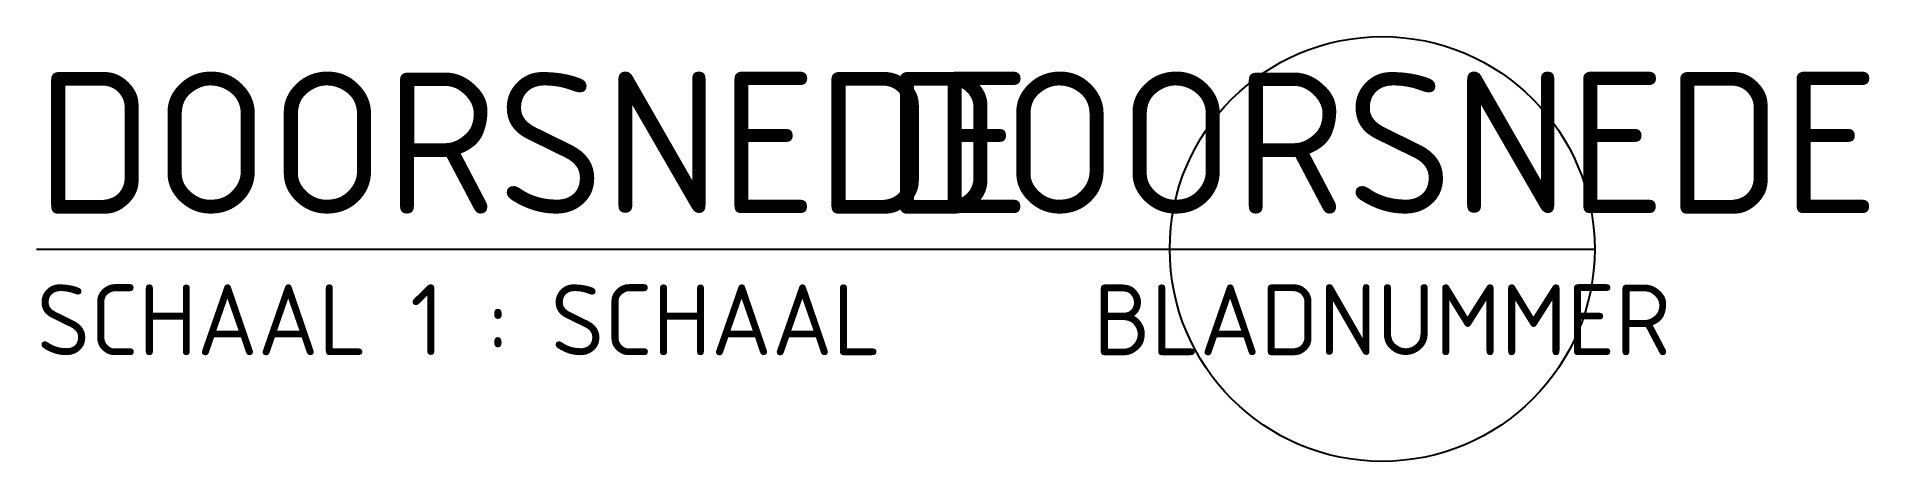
# Model space of a CAD drawing. Extents: x 0 to 64.7, y -7.5 to 7.5.
import ezdxf
from ezdxf.enums import TextEntityAlignment as Align

# ---------------------------------------------------------------- set-up
doc = ezdxf.new("R2010")
doc.units = 0
doc.styles.add('NLCS-ISO', font='NLCS-ISO.ttf', dxfattribs={"height": 0.0025})

msp = doc.modelspace()

# ---------------------------------------------------------------- linework, layer by layer
msp.add_line((0, 0), (55, 0))
msp.add_circle((47.5, 0), 7.5)

# ---------------------------------------------------------------- texts
at = {"lineweight": 50, "style": 'NLCS-ISO'}
msp.add_text('DOORSNEDE', height=5, dxfattribs=at).set_placement((0, 1.25))
at = {"lineweight": 25, "style": 'NLCS-ISO'}
msp.add_text('SCHAAL 1 :', height=2.5, dxfattribs=at).set_placement((0.001, -3.749))
at = {"lineweight": 50, "style": 'NLCS-ISO'}
msp.add_attdef('DOORSNEDE', text='A', height=5, dxfattribs=at).set_placement((47.5, 1.25), align=Align.CENTER)
at = {"lineweight": 25, "style": 'NLCS-ISO'}
msp.add_attdef('SCHAAL', (18.151, -3.75), '100', height=2.5, dxfattribs=at)
msp.add_attdef('BLADNUMMER', text='S1', height=2.5, dxfattribs=at).set_placement((47.5, -3.75), align=Align.CENTER)

doc.saveas('drawing.dxf')
